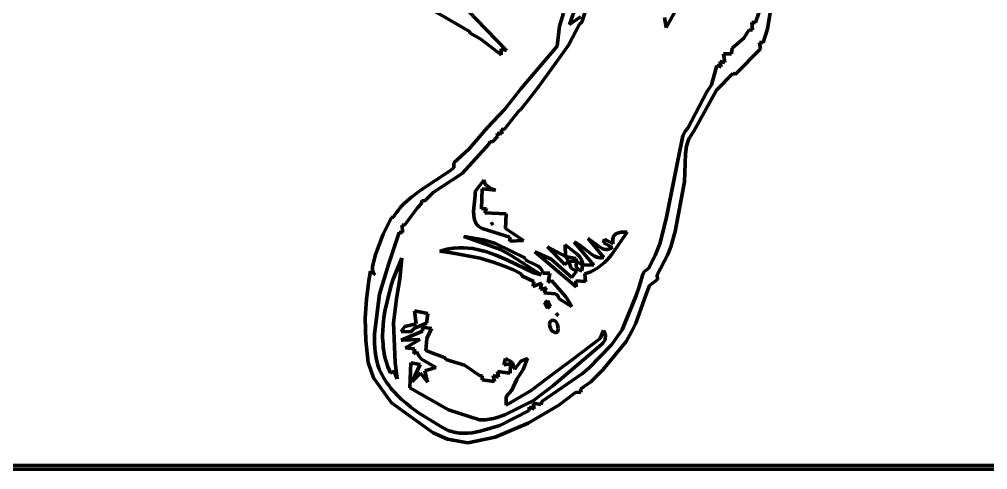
# Model space of a CAD drawing. Header units: millimetres. Extents: x 0 to 7.9, y 0 to 11.
# Drawn here: x 1.793 to 5.177, y 0 to 1.573 of the extents above; entities that cross this region are included whole.
import ezdxf

# ---------------------------------------------------------------- set-up
doc = ezdxf.new("R2010")
doc.units = ezdxf.units.MM
doc.layers.add('color#020202ff', color=7, linetype='CONTINUOUS', lineweight=100)
doc.layers.add('color#fefefeff', color=7, linetype='CONTINUOUS', lineweight=100)

msp = doc.modelspace()

# ---------------------------------------------------------------- linework, layer by layer
at = {"layer": 'color#020202ff'}
for p, q in [((4.254, 1.9), (4.0534, 1.5443)), ((3.3173, 1.6505), (3.3909, 1.5717)), ((3.3668, 1.5307), (3.2303, 1.6093)), ((3.6815, 1.5493), (3.695, 1.5943)), ((3.7321, 1.6019), (3.7162, 1.5548)), ((3.7753, 1.6139), (3.7593, 1.5635)), ((4.3657, 1.5613), (4.3781, 1.5955)), ((4.417, 1.5957), (4.4077, 1.5394)), ((3.3909, 1.5717), (3.4959, 1.464)), ((3.7162, 1.5548), (3.7545, 1.5819)), ((3.7593, 1.5635), (3.7507, 1.5558)), ((4.0534, 1.5443), (4.048, 1.5791)), ((4.3527, 1.5612), (4.3657, 1.5613)), ((4.355, 1.5357), (4.3527, 1.5612)), ((3.3686, 1.5244), (3.3668, 1.5307)), ((3.4064, 1.5038), (3.3686, 1.5244)), ((3.6731, 1.4792), (3.6815, 1.5493)), ((3.7507, 1.5558), (3.7128, 1.483)), ((4.3255, 1.5067), (4.3429, 1.5348)), ((4.3429, 1.5348), (4.355, 1.5357)), ((4.4077, 1.5394), (4.3932, 1.4919)), ((3.4773, 1.4486), (3.4064, 1.5038)), ((4.284, 1.4721), (4.3255, 1.5067)), ((4.3932, 1.4919), (4.3799, 1.4923)), ((4.3799, 1.4923), (4.3838, 1.4701)), ((3.4774, 1.4693), (3.4773, 1.4486)), ((3.4959, 1.464), (3.4774, 1.4693)), ((3.5459, 1.3299), (3.6731, 1.4792)), ((3.7128, 1.483), (3.6887, 1.45)), ((4.2827, 1.452), (4.284, 1.4721)), ((4.3838, 1.4701), (4.2961, 1.381)), ((3.6887, 1.45), (3.6078, 1.3371)), ((4.2457, 1.4074), (4.241, 1.4256)), ((4.241, 1.4256), (4.259, 1.4225)), ((4.259, 1.4225), (4.2541, 1.4527)), ((4.2541, 1.4527), (4.2827, 1.452)), ((4.2125, 1.3443), (4.2309, 1.4118)), ((4.2309, 1.4118), (4.2457, 1.4074)), ((4.2868, 1.3836), (4.2302, 1.3258)), ((4.2961, 1.381), (4.2868, 1.3836)), ((3.4898, 1.2596), (3.5459, 1.3299)), ((3.6078, 1.3371), (3.5715, 1.2901)), ((4.2302, 1.3258), (4.1504, 1.1827)), ((4.196, 1.3193), (4.2125, 1.3443)), ((3.5715, 1.2901), (3.5449, 1.2568)), ((4.1292, 1.1928), (4.196, 1.3193)), ((3.4286, 1.1937), (3.4898, 1.2596)), ((3.5395, 1.2546), (3.4886, 1.1889)), ((3.5449, 1.2568), (3.5395, 1.2546)), ((3.3651, 1.1202), (3.4286, 1.1937)), ((3.4886, 1.1889), (3.4781, 1.1883)), ((3.4781, 1.1883), (3.4797, 1.173)), ((4.1219, 1.1833), (4.1292, 1.1928)), ((3.4654, 1.1652), (3.4465, 1.1447)), ((3.4797, 1.173), (3.4634, 1.175)), ((3.4634, 1.175), (3.4654, 1.1652)), ((4.0957, 1.086), (4.1126, 1.1663)), ((4.1126, 1.1663), (4.1219, 1.1833)), ((4.1335, 1.1555), (4.1295, 1.1451)), ((4.1504, 1.1827), (4.1335, 1.1555)), ((3.3111, 1.0711), (3.3651, 1.1202)), ((3.4355, 1.1376), (3.341, 1.0339)), ((3.4378, 1.1457), (3.4355, 1.1376)), ((3.4465, 1.1447), (3.4378, 1.1457)), ((4.1251, 1.1295), (4.1212, 1.1028)), ((4.1295, 1.1451), (4.1251, 1.1295)), ((4.0536, 0.8764), (4.0957, 1.086)), ((4.1212, 1.1028), (4.1174, 1.005)), ((3.2966, 1.0429), (3.3115, 1.0544)), ((3.3115, 1.0544), (3.3111, 1.0711)), ((3.1939, 0.9745), (3.2966, 1.0429)), ((3.341, 1.0339), (3.2394, 0.9684)), ((3.3859, 0.9714), (3.4166, 1.0108)), ((3.4166, 1.0108), (3.4214, 0.9973)), ((3.4214, 0.9973), (3.4397, 0.9818)), ((3.4397, 0.9818), (3.4571, 0.976)), ((4.1167, 0.9996), (4.0857, 0.8322)), ((4.1174, 1.005), (4.1167, 0.9996)), ((3.1493, 0.9398), (3.1636, 0.952)), ((3.1636, 0.952), (3.1939, 0.9745)), ((3.2394, 0.9684), (3.2107, 0.9389)), ((3.3807, 0.9024), (3.3857, 0.9578)), ((3.3857, 0.9578), (3.3859, 0.9714)), ((3.4112, 0.981), (3.4088, 0.9112)), ((3.4571, 0.976), (3.4112, 0.981)), ((3.123, 0.9129), (3.1293, 0.92)), ((3.1293, 0.92), (3.1357, 0.9268)), ((3.1357, 0.9268), (3.1493, 0.9398)), ((3.1991, 0.9291), (3.1834, 0.913)), ((3.1996, 0.9396), (3.1991, 0.9291)), ((3.2107, 0.9389), (3.1996, 0.9396)), ((3.0649, 0.8224), (3.0943, 0.8805)), ((3.0943, 0.8805), (3.1008, 0.8817)), ((3.1008, 0.8817), (3.1059, 0.89)), ((3.1059, 0.89), (3.1113, 0.8979)), ((3.1113, 0.8979), (3.117, 0.9055)), ((3.117, 0.9055), (3.123, 0.9129)), ((3.1834, 0.913), (3.1406, 0.8551)), ((3.3811, 0.8876), (3.3807, 0.9024)), ((3.3825, 0.8782), (3.3811, 0.8876)), ((3.4088, 0.9112), (3.4254, 0.9118)), ((3.4254, 0.9118), (3.42, 0.8974)), ((3.42, 0.8974), (3.4943, 0.8938)), ((3.4943, 0.8938), (3.4918, 0.8426)), ((3.1406, 0.8551), (3.1312, 0.8535)), ((3.1312, 0.8535), (3.1326, 0.8286)), ((3.3837, 0.8737), (3.3825, 0.8782)), ((3.3851, 0.8694), (3.3837, 0.8737)), ((3.3868, 0.8653), (3.3851, 0.8694)), ((3.3889, 0.8613), (3.3868, 0.8653)), ((3.3914, 0.8575), (3.3889, 0.8613)), ((3.3943, 0.854), (3.3914, 0.8575)), ((3.3977, 0.8506), (3.3943, 0.854)), ((3.4015, 0.8476), (3.3977, 0.8506)), ((3.4057, 0.8448), (3.4015, 0.8476)), ((3.443, 0.8626), (3.4447, 0.8596)), ((3.4476, 0.8548), (3.443, 0.8626)), ((3.4447, 0.8596), (3.4476, 0.8548)), ((4.0312, 0.7892), (4.0536, 0.8764)), ((3.0379, 0.7519), (3.0649, 0.8224)), ((3.1203, 0.8279), (3.0849, 0.7205)), ((3.1326, 0.8286), (3.1203, 0.8279)), ((3.3471, 0.8148), (3.4151, 0.8025)), ((3.4751, 0.7687), (3.3471, 0.8148)), ((3.4105, 0.8423), (3.4057, 0.8448)), ((3.5076, 0.8114), (3.4105, 0.8423)), ((3.4918, 0.8426), (3.5552, 0.8008)), ((3.9175, 0.8289), (3.863, 0.7505)), ((3.8684, 0.8106), (3.8703, 0.8151)), ((3.8703, 0.8151), (3.8729, 0.8188)), ((3.8729, 0.8188), (3.8779, 0.8232)), ((3.8779, 0.8232), (3.8841, 0.8263)), ((3.8841, 0.8263), (3.8968, 0.829)), ((3.8968, 0.829), (3.9175, 0.8289)), ((4.0857, 0.8322), (4.0707, 0.7778)), ((3.4151, 0.8025), (3.4577, 0.7896)), ((3.4577, 0.7896), (3.5626, 0.7388)), ((3.5072, 0.798), (3.5076, 0.8114)), ((3.5552, 0.8008), (3.5072, 0.798)), ((3.7009, 0.7847), (3.743, 0.7522)), ((3.7017, 0.7442), (3.7009, 0.7847)), ((3.8011, 0.7146), (3.7328, 0.7941)), ((3.7328, 0.7941), (3.7403, 0.7909)), ((3.7403, 0.7909), (3.751, 0.7847)), ((3.751, 0.7847), (3.7935, 0.751)), ((3.8356, 0.741), (3.7809, 0.8075)), ((3.7809, 0.8075), (3.8193, 0.779)), ((3.8193, 0.779), (3.8305, 0.7726)), ((3.8349, 0.7924), (3.8384, 0.8051)), ((3.8657, 0.7756), (3.8349, 0.7924)), ((3.8384, 0.8051), (3.8684, 0.7885)), ((3.8671, 0.7992), (3.8674, 0.8053)), ((3.8673, 0.7959), (3.8671, 0.7992)), ((3.8677, 0.7923), (3.8673, 0.7959)), ((3.8674, 0.8053), (3.8684, 0.8106)), ((3.8684, 0.7885), (3.8677, 0.7923)), ((4.0156, 0.7477), (4.0312, 0.7892)), ((3.0274, 0.7094), (3.0379, 0.7519)), ((3.2629, 0.7633), (3.271, 0.7659)), ((3.3035, 0.7578), (3.2629, 0.7633)), ((3.271, 0.7659), (3.2792, 0.7681)), ((3.2792, 0.7681), (3.2874, 0.77)), ((3.2874, 0.77), (3.2957, 0.7716)), ((3.2957, 0.7716), (3.3121, 0.7738)), ((3.4041, 0.7381), (3.3035, 0.7578)), ((3.3121, 0.7738), (3.3287, 0.7749)), ((3.3287, 0.7749), (3.3452, 0.7749)), ((3.3452, 0.7749), (3.3617, 0.7738)), ((3.3617, 0.7738), (3.3782, 0.7718)), ((3.3782, 0.7718), (3.4027, 0.7671)), ((3.4027, 0.7671), (3.4269, 0.7606)), ((3.4269, 0.7606), (3.4585, 0.7495)), ((3.4585, 0.7495), (3.4967, 0.7327)), ((3.5118, 0.7482), (3.4751, 0.7687)), ((3.6174, 0.6803), (3.5118, 0.7482)), ((3.7392, 0.6386), (3.5942, 0.7605)), ((3.5942, 0.7605), (3.6514, 0.7349)), ((3.6387, 0.7783), (3.7017, 0.7442)), ((3.7002, 0.7163), (3.6387, 0.7783)), ((3.743, 0.7522), (3.7519, 0.7431)), ((3.7935, 0.751), (3.8038, 0.7451)), ((3.8038, 0.7451), (3.8111, 0.7423)), ((3.8305, 0.7726), (3.8364, 0.7705)), ((3.8364, 0.7705), (3.8425, 0.7694)), ((3.8425, 0.7694), (3.8456, 0.7692)), ((3.8456, 0.7692), (3.8488, 0.7694)), ((3.863, 0.7505), (3.8483, 0.7339)), ((3.8488, 0.7694), (3.852, 0.7699)), ((3.852, 0.7699), (3.8553, 0.7707)), ((3.8553, 0.7707), (3.8587, 0.772)), ((3.8587, 0.772), (3.8622, 0.7736)), ((3.8622, 0.7736), (3.8657, 0.7756)), ((3.9925, 0.702), (4.0156, 0.7477)), ((4.0581, 0.7486), (4.0227, 0.6804)), ((4.0707, 0.7778), (4.0581, 0.7486)), ((3.0849, 0.7205), (3.0523, 0.613)), ((3.0997, 0.6656), (3.1295, 0.7389)), ((3.1295, 0.7389), (3.1233, 0.6667)), ((3.4532, 0.724), (3.4041, 0.7381)), ((3.4916, 0.71), (3.4532, 0.724)), ((3.4967, 0.7327), (3.5907, 0.6868)), ((3.5626, 0.7388), (3.5609, 0.7332)), ((3.5609, 0.7332), (3.6065, 0.7111)), ((3.6065, 0.7111), (3.6145, 0.7039)), ((3.6514, 0.7349), (3.7241, 0.6716)), ((3.713, 0.7281), (3.7002, 0.7163)), ((3.7017, 0.7442), (3.713, 0.7281)), ((3.7384, 0.7374), (3.7017, 0.7442)), ((3.7216, 0.7032), (3.713, 0.7281)), ((3.713, 0.7281), (3.7406, 0.7273)), ((3.7406, 0.7273), (3.7384, 0.7374)), ((3.7406, 0.7273), (3.7394, 0.7098)), ((3.7618, 0.7158), (3.7406, 0.7273)), ((3.7519, 0.7431), (3.7571, 0.7352)), ((3.7571, 0.7352), (3.7596, 0.7293)), ((3.7595, 0.694), (3.7618, 0.7158)), ((3.7596, 0.7293), (3.7612, 0.7229)), ((3.7612, 0.7229), (3.7616, 0.7194)), ((3.7616, 0.7194), (3.7618, 0.7158)), ((3.7618, 0.7158), (3.8011, 0.7146)), ((3.8111, 0.7423), (3.8149, 0.7413)), ((3.8149, 0.7413), (3.8188, 0.7406)), ((3.827, 0.7141), (3.8154, 0.7054)), ((3.8188, 0.7406), (3.8228, 0.7401)), ((3.8228, 0.7401), (3.8269, 0.7401)), ((3.8269, 0.7401), (3.8312, 0.7404)), ((3.8379, 0.7237), (3.827, 0.7141)), ((3.8312, 0.7404), (3.8356, 0.741)), ((3.8483, 0.7339), (3.8379, 0.7237)), ((3.0143, 0.6601), (3.0204, 0.6927)), ((3.0204, 0.6927), (3.0362, 0.6812)), ((3.0277, 0.6971), (3.0274, 0.7094)), ((3.03, 0.6901), (3.0277, 0.6971)), ((3.0326, 0.6856), (3.03, 0.6901)), ((3.0362, 0.6812), (3.0326, 0.6856)), ((3.5197, 0.6977), (3.4916, 0.71)), ((3.5473, 0.6836), (3.5197, 0.6977)), ((3.5494, 0.6766), (3.5473, 0.6836)), ((3.5907, 0.6868), (3.6128, 0.681)), ((3.6128, 0.681), (3.6174, 0.6803)), ((3.6145, 0.7039), (3.619, 0.697)), ((3.619, 0.697), (3.6212, 0.6917)), ((3.6212, 0.6917), (3.6227, 0.6857)), ((3.6227, 0.6857), (3.6468, 0.6867)), ((3.6468, 0.6867), (3.6411, 0.654)), ((3.74, 0.693), (3.7216, 0.7032)), ((3.7241, 0.6716), (3.74, 0.693)), ((3.7394, 0.7098), (3.7463, 0.6986)), ((3.7463, 0.6986), (3.7595, 0.694)), ((3.7766, 0.6857), (3.7695, 0.6835)), ((3.7695, 0.6835), (3.7714, 0.657)), ((3.7835, 0.6883), (3.7766, 0.6857)), ((3.7903, 0.6911), (3.7835, 0.6883)), ((3.7968, 0.6943), (3.7903, 0.6911)), ((3.8032, 0.6977), (3.7968, 0.6943)), ((3.8094, 0.7015), (3.8032, 0.6977)), ((3.8154, 0.7054), (3.8094, 0.7015)), ((3.9596, 0.6384), (3.9723, 0.6829)), ((3.9723, 0.6829), (3.9781, 0.6932)), ((3.9781, 0.6932), (3.9829, 0.6952)), ((3.9829, 0.6952), (3.9925, 0.702)), ((4.0227, 0.6804), (4.0232, 0.6638)), ((3.0059, 0.5945), (3.0143, 0.6601)), ((3.0781, 0.5878), (3.093, 0.6438)), ((3.093, 0.6438), (3.0997, 0.6656)), ((3.1233, 0.6667), (3.1114, 0.597)), ((3.5917, 0.657), (3.5494, 0.6766)), ((3.5886, 0.6396), (3.5917, 0.657)), ((3.6179, 0.6517), (3.5886, 0.6396)), ((3.6151, 0.6297), (3.6179, 0.6517)), ((3.6411, 0.654), (3.6536, 0.6601)), ((3.6536, 0.6601), (3.7031, 0.6036)), ((3.7714, 0.657), (3.7376, 0.6593)), ((3.7376, 0.6593), (3.7392, 0.6386)), ((3.9952, 0.6434), (3.9843, 0.6124)), ((4.0232, 0.6638), (3.9952, 0.6434)), ((3.0523, 0.613), (3.0349, 0.4739)), ((3.6358, 0.6353), (3.6151, 0.6297)), ((3.6267, 0.6179), (3.6358, 0.6353)), ((3.6653, 0.6146), (3.6267, 0.6179)), ((3.672, 0.6103), (3.6653, 0.6146)), ((3.6759, 0.6055), (3.672, 0.6103)), ((3.9843, 0.6124), (3.9476, 0.5121)), ((3.9489, 0.6087), (3.9596, 0.6384)), ((3.0023, 0.5285), (3.0059, 0.5945)), ((3.071, 0.5534), (3.0781, 0.5878)), ((3.1114, 0.597), (3.1012, 0.5127)), ((3.6299, 0.5833), (3.6395, 0.5891)), ((3.6391, 0.5638), (3.6299, 0.5833)), ((3.6395, 0.5891), (3.6485, 0.5695)), ((3.678, 0.6013), (3.6759, 0.6055)), ((3.6795, 0.5964), (3.678, 0.6013)), ((3.7227, 0.5696), (3.6795, 0.5964)), ((3.7031, 0.6036), (3.7164, 0.5843)), ((3.7164, 0.5843), (3.7213, 0.5734)), ((3.8999, 0.4884), (3.9489, 0.6087)), ((3.0674, 0.5303), (3.071, 0.5534)), ((3.1741, 0.5544), (3.2207, 0.5457)), ((3.1796, 0.5096), (3.1741, 0.5544)), ((3.2207, 0.5457), (3.2163, 0.5112)), ((3.6485, 0.5695), (3.6391, 0.5638)), ((3.6692, 0.5451), (3.6758, 0.5384)), ((3.6731, 0.5412), (3.6692, 0.5451)), ((3.7213, 0.5734), (3.7227, 0.5696)), ((3.004, 0.4513), (3.0023, 0.5285)), ((3.0647, 0.5072), (3.0674, 0.5303)), ((3.1012, 0.5127), (3.1061, 0.3736)), ((3.1409, 0.4998), (3.1796, 0.5096)), ((3.2163, 0.5112), (3.1742, 0.4941)), ((3.6459, 0.5086), (3.6469, 0.5144)), ((3.6468, 0.5002), (3.6459, 0.5086)), ((3.6469, 0.5144), (3.6486, 0.5178)), ((3.6486, 0.5178), (3.6497, 0.5194)), ((3.6497, 0.5194), (3.6519, 0.5204)), ((3.6519, 0.5204), (3.654, 0.5211)), ((3.654, 0.5211), (3.658, 0.5216)), ((3.658, 0.5216), (3.6616, 0.5211)), ((3.6616, 0.5211), (3.665, 0.5196)), ((3.665, 0.5196), (3.6693, 0.5159)), ((3.6693, 0.5159), (3.6744, 0.5069)), ((3.6758, 0.5384), (3.6731, 0.5412)), ((3.9476, 0.5121), (3.9335, 0.484)), ((3.0349, 0.4739), (3.0347, 0.439)), ((3.0629, 0.4725), (3.0632, 0.484)), ((3.0632, 0.484), (3.0647, 0.5072)), ((3.1274, 0.4819), (3.1409, 0.4998)), ((3.1619, 0.4811), (3.1274, 0.4819)), ((3.128, 0.4526), (3.2026, 0.4838)), ((3.1742, 0.4941), (3.1619, 0.4811)), ((3.2024, 0.4972), (3.234, 0.4926)), ((3.2026, 0.4838), (3.2024, 0.4972)), ((3.234, 0.4926), (3.2169, 0.4579)), ((3.6522, 0.4885), (3.6468, 0.5002)), ((3.6578, 0.4825), (3.6522, 0.4885)), ((3.6628, 0.4797), (3.6578, 0.4825)), ((3.6664, 0.4789), (3.6628, 0.4797)), ((3.6702, 0.4791), (3.6664, 0.4789)), ((3.674, 0.4803), (3.6702, 0.4791)), ((3.6755, 0.4837), (3.674, 0.4803)), ((3.6744, 0.5069), (3.6769, 0.4917)), ((3.6769, 0.4917), (3.6755, 0.4837)), ((3.8226, 0.4582), (3.8346, 0.4857)), ((3.8346, 0.4857), (3.8418, 0.4696)), ((3.863, 0.4358), (3.8999, 0.4884)), ((3.9335, 0.484), (3.9141, 0.4472)), ((3.0117, 0.3744), (3.004, 0.4513)), ((3.0629, 0.4609), (3.0629, 0.4725)), ((3.0633, 0.4494), (3.0629, 0.4609)), ((3.0641, 0.438), (3.0633, 0.4494)), ((3.1316, 0.4527), (3.128, 0.4526)), ((3.193, 0.454), (3.1316, 0.4527)), ((3.1431, 0.425), (3.193, 0.454)), ((3.2169, 0.4579), (3.2143, 0.4164)), ((3.7266, 0.3852), (3.8226, 0.4582)), ((3.832, 0.4412), (3.8272, 0.4374)), ((3.8404, 0.4536), (3.832, 0.4412)), ((3.9141, 0.4472), (3.8328, 0.3482)), ((3.8418, 0.4696), (3.8404, 0.4536)), ((3.0347, 0.439), (3.0366, 0.413)), ((3.0366, 0.413), (3.0391, 0.3958)), ((3.0652, 0.4266), (3.0641, 0.438)), ((3.0667, 0.4152), (3.0652, 0.4266)), ((3.0687, 0.4039), (3.0667, 0.4152)), ((3.1745, 0.4224), (3.1431, 0.425)), ((3.1714, 0.4047), (3.1745, 0.4224)), ((3.1826, 0.411), (3.1714, 0.4047)), ((3.1837, 0.408), (3.1826, 0.411)), ((3.1892, 0.3969), (3.1837, 0.408)), ((3.2143, 0.4164), (3.2819, 0.3907)), ((3.8272, 0.4374), (3.658, 0.2926)), ((3.7832, 0.3542), (3.863, 0.4358)), ((3.0309, 0.3208), (3.0117, 0.3744)), ((3.0391, 0.3958), (3.0425, 0.3786)), ((3.0425, 0.3786), (3.0471, 0.3616)), ((3.071, 0.3927), (3.0687, 0.4039)), ((3.0739, 0.3815), (3.071, 0.3927)), ((3.0772, 0.3705), (3.0739, 0.3815)), ((3.1061, 0.3736), (3.1141, 0.3168)), ((3.1577, 0.2852), (3.1616, 0.3731)), ((3.1616, 0.3731), (3.1939, 0.3674)), ((3.1987, 0.3853), (3.1892, 0.3969)), ((3.2493, 0.357), (3.1987, 0.3853)), ((3.2819, 0.3907), (3.2838, 0.3845)), ((3.2838, 0.3845), (3.3495, 0.3647)), ((3.4865, 0.3655), (3.4928, 0.3887)), ((3.4928, 0.3887), (3.5159, 0.375)), ((3.5159, 0.375), (3.5254, 0.3511)), ((3.5254, 0.3511), (3.5456, 0.3788)), ((3.5456, 0.3788), (3.5686, 0.3881)), ((3.5686, 0.3881), (3.5537, 0.3493)), ((3.6405, 0.3202), (3.7266, 0.3852)), ((3.0471, 0.3616), (3.0512, 0.3512)), ((3.0512, 0.3512), (3.0558, 0.3411)), ((3.0558, 0.3411), (3.0607, 0.3313)), ((3.0809, 0.3595), (3.0772, 0.3705)), ((3.0852, 0.3486), (3.0809, 0.3595)), ((3.09, 0.3379), (3.0852, 0.3486)), ((3.1036, 0.3433), (3.09, 0.3379)), ((3.1141, 0.3168), (3.1036, 0.3433)), ((3.1939, 0.3674), (3.1665, 0.3075)), ((3.2108, 0.3453), (3.2493, 0.357)), ((3.2197, 0.3055), (3.2108, 0.3453)), ((3.3495, 0.3647), (3.4019, 0.3286)), ((3.4676, 0.3229), (3.4642, 0.3426)), ((3.4642, 0.3426), (3.5089, 0.3366)), ((3.51, 0.3694), (3.4865, 0.3655)), ((3.5089, 0.3366), (3.51, 0.3694)), ((3.5537, 0.3493), (3.5314, 0.3165)), ((3.7613, 0.3358), (3.7832, 0.3542)), ((3.8328, 0.3482), (3.7906, 0.3062)), ((3.094, 0.2332), (3.0309, 0.3208)), ((3.0607, 0.3313), (3.0661, 0.3217)), ((3.0661, 0.3217), (3.0717, 0.3124)), ((3.0717, 0.3124), (3.0778, 0.3034)), ((3.1665, 0.3075), (3.1956, 0.3369)), ((3.1956, 0.3369), (3.2197, 0.3055)), ((3.4019, 0.3286), (3.4104, 0.3274)), ((3.4104, 0.3274), (3.4107, 0.314)), ((3.4107, 0.314), (3.4537, 0.3082)), ((3.4537, 0.3082), (3.4486, 0.3287)), ((3.4486, 0.3287), (3.4676, 0.3229)), ((3.5314, 0.3165), (3.5146, 0.2778)), ((3.5817, 0.2769), (3.6405, 0.3202)), ((3.6191, 0.2383), (3.7613, 0.3358)), ((3.7906, 0.3062), (3.7556, 0.2827)), ((3.0778, 0.3034), (3.0841, 0.2946)), ((3.0841, 0.2946), (3.0908, 0.2861)), ((3.0908, 0.2861), (3.0977, 0.2778)), ((3.0977, 0.2778), (3.1049, 0.2696)), ((3.2926, 0.2083), (3.1577, 0.2852)), ((3.5146, 0.2778), (3.494, 0.2558)), ((3.4945, 0.2257), (3.5817, 0.2769)), ((3.658, 0.2926), (3.5905, 0.2412)), ((3.7558, 0.2707), (3.7364, 0.2688)), ((3.7556, 0.2827), (3.7558, 0.2707)), ((3.1049, 0.2696), (3.1124, 0.2618)), ((3.1124, 0.2618), (3.128, 0.2466)), ((3.128, 0.2466), (3.1445, 0.2322)), ((3.5905, 0.2412), (3.4897, 0.1909)), ((3.494, 0.2558), (3.4945, 0.2257)), ((3.6165, 0.2271), (3.6191, 0.2383)), ((3.7364, 0.2688), (3.6786, 0.2248)), ((3.2396, 0.1288), (3.094, 0.2332)), ((3.1445, 0.2322), (3.1617, 0.2184)), ((3.1617, 0.2184), (3.1885, 0.1989)), ((3.4009, 0.1743), (3.2926, 0.2083)), ((3.4719, 0.1545), (3.5746, 0.2069)), ((3.6786, 0.2248), (3.572, 0.1628)), ((3.5746, 0.2069), (3.5744, 0.2178)), ((3.5744, 0.2178), (3.5927, 0.2121)), ((3.5927, 0.2121), (3.5891, 0.232)), ((3.5891, 0.232), (3.6165, 0.2271)), ((3.1885, 0.1989), (3.2719, 0.1466)), ((3.408, 0.1741), (3.4009, 0.1743)), ((3.4222, 0.1744), (3.408, 0.1741)), ((3.4361, 0.1759), (3.4222, 0.1744)), ((3.4498, 0.1784), (3.4361, 0.1759)), ((3.4633, 0.1818), (3.4498, 0.1784)), ((3.4897, 0.1909), (3.4633, 0.1818)), ((3.2719, 0.1466), (3.2785, 0.1431)), ((3.2785, 0.1431), (3.2851, 0.1399)), ((3.2851, 0.1399), (3.2918, 0.1372)), ((3.2918, 0.1372), (3.2985, 0.1348)), ((3.4035, 0.1338), (3.4719, 0.1545)), ((3.572, 0.1628), (3.4566, 0.1131)), ((3.289, 0.1064), (3.2396, 0.1288)), ((3.3609, 0.094), (3.289, 0.1064)), ((3.2985, 0.1348), (3.3053, 0.1328)), ((3.3053, 0.1328), (3.3121, 0.1311)), ((3.3121, 0.1311), (3.319, 0.1297)), ((3.319, 0.1297), (3.333, 0.1279)), ((3.333, 0.1279), (3.347, 0.1272)), ((3.347, 0.1272), (3.3611, 0.1276)), ((3.4566, 0.1131), (3.3609, 0.094)), ((3.3611, 0.1276), (3.3752, 0.1289)), ((3.3752, 0.1289), (3.4035, 0.1338)), ((7.875, 0), (0, 0)), ((0.0149, 0.0151), (4.6105, 0.0139)), ((4.6105, 0.0139), (7.8551, 0.0153))]:
    msp.add_line(p, q, dxfattribs=at)
at = {"layer": 'color#fefefeff'}
for p, q in [((4.0534, 1.5443), (4.254, 1.9)), ((3.3909, 1.5717), (3.3173, 1.6505)), ((3.2303, 1.6093), (3.3668, 1.5307)), ((3.695, 1.5943), (3.6815, 1.5493)), ((3.7162, 1.5548), (3.7321, 1.6019)), ((3.7593, 1.5635), (3.7753, 1.6139)), ((4.3781, 1.5955), (4.3657, 1.5613)), ((4.4077, 1.5394), (4.417, 1.5957)), ((3.4959, 1.464), (3.3909, 1.5717)), ((3.7545, 1.5819), (3.7162, 1.5548)), ((3.7507, 1.5558), (3.7593, 1.5635)), ((4.048, 1.5791), (4.0534, 1.5443)), ((4.3657, 1.5613), (4.3527, 1.5612)), ((4.3527, 1.5612), (4.355, 1.5357)), ((3.3668, 1.5307), (3.3686, 1.5244)), ((3.3686, 1.5244), (3.4064, 1.5038)), ((3.6815, 1.5493), (3.6731, 1.4792)), ((3.7128, 1.483), (3.7507, 1.5558)), ((4.3429, 1.5348), (4.3255, 1.5067)), ((4.355, 1.5357), (4.3429, 1.5348)), ((4.3932, 1.4919), (4.4077, 1.5394)), ((3.4064, 1.5038), (3.4773, 1.4486)), ((4.3255, 1.5067), (4.284, 1.4721)), ((4.3838, 1.4701), (4.3799, 1.4923)), ((4.3799, 1.4923), (4.3932, 1.4919)), ((3.4773, 1.4486), (3.4774, 1.4693)), ((3.4774, 1.4693), (3.4959, 1.464)), ((3.6731, 1.4792), (3.5459, 1.3299)), ((3.6887, 1.45), (3.7128, 1.483)), ((4.284, 1.4721), (4.2827, 1.452)), ((4.2961, 1.381), (4.3838, 1.4701)), ((3.6078, 1.3371), (3.6887, 1.45)), ((4.259, 1.4225), (4.241, 1.4256)), ((4.241, 1.4256), (4.2457, 1.4074)), ((4.2827, 1.452), (4.2541, 1.4527)), ((4.2541, 1.4527), (4.259, 1.4225)), ((4.2309, 1.4118), (4.2125, 1.3443)), ((4.2457, 1.4074), (4.2309, 1.4118)), ((4.2302, 1.3258), (4.2868, 1.3836)), ((4.2868, 1.3836), (4.2961, 1.381)), ((3.5459, 1.3299), (3.4898, 1.2596)), ((3.5715, 1.2901), (3.6078, 1.3371)), ((4.1504, 1.1827), (4.2302, 1.3258)), ((4.2125, 1.3443), (4.196, 1.3193)), ((3.5449, 1.2568), (3.5715, 1.2901)), ((4.196, 1.3193), (4.1292, 1.1928)), ((3.4898, 1.2596), (3.4286, 1.1937)), ((3.4886, 1.1889), (3.5395, 1.2546)), ((3.5395, 1.2546), (3.5449, 1.2568)), ((3.4286, 1.1937), (3.3651, 1.1202)), ((3.4781, 1.1883), (3.4886, 1.1889)), ((3.4797, 1.173), (3.4781, 1.1883)), ((4.1292, 1.1928), (4.1219, 1.1833)), ((3.4465, 1.1447), (3.4654, 1.1652)), ((3.4654, 1.1652), (3.4634, 1.175)), ((3.4634, 1.175), (3.4797, 1.173)), ((4.1126, 1.1663), (4.0957, 1.086)), ((4.1219, 1.1833), (4.1126, 1.1663)), ((4.1295, 1.1451), (4.1335, 1.1555)), ((4.1335, 1.1555), (4.1504, 1.1827)), ((3.3651, 1.1202), (3.3111, 1.0711)), ((3.341, 1.0339), (3.4355, 1.1376)), ((3.4355, 1.1376), (3.4378, 1.1457)), ((3.4378, 1.1457), (3.4465, 1.1447)), ((4.1212, 1.1028), (4.1251, 1.1295)), ((4.1251, 1.1295), (4.1295, 1.1451)), ((4.0957, 1.086), (4.0536, 0.8764)), ((4.1174, 1.005), (4.1212, 1.1028)), ((3.3115, 1.0544), (3.2966, 1.0429)), ((3.3111, 1.0711), (3.3115, 1.0544)), ((3.2966, 1.0429), (3.1939, 0.9745)), ((3.2394, 0.9684), (3.341, 1.0339)), ((3.4166, 1.0108), (3.3859, 0.9714)), ((3.4214, 0.9973), (3.4166, 1.0108)), ((3.4397, 0.9818), (3.4214, 0.9973)), ((3.4571, 0.976), (3.4397, 0.9818)), ((4.0857, 0.8322), (4.1167, 0.9996)), ((4.1167, 0.9996), (4.1174, 1.005)), ((3.1636, 0.952), (3.1493, 0.9398)), ((3.1939, 0.9745), (3.1636, 0.952)), ((3.2107, 0.9389), (3.2394, 0.9684)), ((3.3857, 0.9578), (3.3807, 0.9024)), ((3.3859, 0.9714), (3.3857, 0.9578)), ((3.4088, 0.9112), (3.4112, 0.981)), ((3.4112, 0.981), (3.4571, 0.976)), ((3.1293, 0.92), (3.123, 0.9129)), ((3.1357, 0.9268), (3.1293, 0.92)), ((3.1493, 0.9398), (3.1357, 0.9268)), ((3.1834, 0.913), (3.1991, 0.9291)), ((3.1991, 0.9291), (3.1996, 0.9396)), ((3.1996, 0.9396), (3.2107, 0.9389)), ((3.0943, 0.8805), (3.0649, 0.8224)), ((3.1008, 0.8817), (3.0943, 0.8805)), ((3.1059, 0.89), (3.1008, 0.8817)), ((3.1113, 0.8979), (3.1059, 0.89)), ((3.117, 0.9055), (3.1113, 0.8979)), ((3.123, 0.9129), (3.117, 0.9055)), ((3.1406, 0.8551), (3.1834, 0.913)), ((3.3807, 0.9024), (3.3811, 0.8876)), ((3.3811, 0.8876), (3.3825, 0.8782)), ((3.4254, 0.9118), (3.4088, 0.9112)), ((3.42, 0.8974), (3.4254, 0.9118)), ((3.4943, 0.8938), (3.42, 0.8974)), ((3.4918, 0.8426), (3.4943, 0.8938)), ((3.1312, 0.8535), (3.1406, 0.8551)), ((3.1326, 0.8286), (3.1312, 0.8535)), ((3.3825, 0.8782), (3.3837, 0.8737)), ((3.3837, 0.8737), (3.3851, 0.8694)), ((3.3851, 0.8694), (3.3868, 0.8653)), ((3.3868, 0.8653), (3.3889, 0.8613)), ((3.3889, 0.8613), (3.3914, 0.8575)), ((3.3914, 0.8575), (3.3943, 0.854)), ((3.3943, 0.854), (3.3977, 0.8506)), ((3.3977, 0.8506), (3.4015, 0.8476)), ((3.4015, 0.8476), (3.4057, 0.8448)), ((3.443, 0.8626), (3.4476, 0.8548)), ((3.4447, 0.8596), (3.443, 0.8626)), ((3.4476, 0.8548), (3.4447, 0.8596)), ((4.0536, 0.8764), (4.0312, 0.7892)), ((3.0649, 0.8224), (3.0379, 0.7519)), ((3.0849, 0.7205), (3.1203, 0.8279)), ((3.1203, 0.8279), (3.1326, 0.8286)), ((3.3471, 0.8148), (3.4751, 0.7687)), ((3.4151, 0.8025), (3.3471, 0.8148)), ((3.4057, 0.8448), (3.4105, 0.8423)), ((3.4105, 0.8423), (3.5076, 0.8114)), ((3.5552, 0.8008), (3.4918, 0.8426)), ((3.863, 0.7505), (3.9175, 0.8289)), ((3.8703, 0.8151), (3.8684, 0.8106)), ((3.8729, 0.8188), (3.8703, 0.8151)), ((3.8779, 0.8232), (3.8729, 0.8188)), ((3.8841, 0.8263), (3.8779, 0.8232)), ((3.8968, 0.829), (3.8841, 0.8263)), ((3.9175, 0.8289), (3.8968, 0.829)), ((4.0707, 0.7778), (4.0857, 0.8322)), ((3.4577, 0.7896), (3.4151, 0.8025)), ((3.5626, 0.7388), (3.4577, 0.7896)), ((3.5076, 0.8114), (3.5072, 0.798)), ((3.5072, 0.798), (3.5552, 0.8008)), ((3.743, 0.7522), (3.7009, 0.7847)), ((3.7009, 0.7847), (3.7017, 0.7442)), ((3.7403, 0.7909), (3.7328, 0.7941)), ((3.7328, 0.7941), (3.8011, 0.7146)), ((3.751, 0.7847), (3.7403, 0.7909)), ((3.7935, 0.751), (3.751, 0.7847)), ((3.8193, 0.779), (3.7809, 0.8075)), ((3.7809, 0.8075), (3.8356, 0.741)), ((3.8305, 0.7726), (3.8193, 0.779)), ((3.8384, 0.8051), (3.8349, 0.7924)), ((3.8349, 0.7924), (3.8657, 0.7756)), ((3.8684, 0.7885), (3.8384, 0.8051)), ((3.8674, 0.8053), (3.8671, 0.7992)), ((3.8671, 0.7992), (3.8673, 0.7959)), ((3.8673, 0.7959), (3.8677, 0.7923)), ((3.8684, 0.8106), (3.8674, 0.8053)), ((3.8677, 0.7923), (3.8684, 0.7885)), ((4.0312, 0.7892), (4.0156, 0.7477)), ((3.0379, 0.7519), (3.0274, 0.7094)), ((3.271, 0.7659), (3.2629, 0.7633)), ((3.2629, 0.7633), (3.3035, 0.7578)), ((3.2792, 0.7681), (3.271, 0.7659)), ((3.2874, 0.77), (3.2792, 0.7681)), ((3.2957, 0.7716), (3.2874, 0.77)), ((3.3121, 0.7738), (3.2957, 0.7716)), ((3.3035, 0.7578), (3.4041, 0.7381)), ((3.3287, 0.7749), (3.3121, 0.7738)), ((3.3452, 0.7749), (3.3287, 0.7749)), ((3.3617, 0.7738), (3.3452, 0.7749)), ((3.3782, 0.7718), (3.3617, 0.7738)), ((3.4027, 0.7671), (3.3782, 0.7718)), ((3.4269, 0.7606), (3.4027, 0.7671)), ((3.4585, 0.7495), (3.4269, 0.7606)), ((3.4967, 0.7327), (3.4585, 0.7495)), ((3.4751, 0.7687), (3.5118, 0.7482)), ((3.5118, 0.7482), (3.6174, 0.6803)), ((3.6514, 0.7349), (3.5942, 0.7605)), ((3.5942, 0.7605), (3.7392, 0.6386)), ((3.7017, 0.7442), (3.6387, 0.7783)), ((3.6387, 0.7783), (3.7002, 0.7163)), ((3.7519, 0.7431), (3.743, 0.7522)), ((3.8038, 0.7451), (3.7935, 0.751)), ((3.8111, 0.7423), (3.8038, 0.7451)), ((3.8364, 0.7705), (3.8305, 0.7726)), ((3.8425, 0.7694), (3.8364, 0.7705)), ((3.8456, 0.7692), (3.8425, 0.7694)), ((3.8488, 0.7694), (3.8456, 0.7692)), ((3.8483, 0.7339), (3.863, 0.7505)), ((3.852, 0.7699), (3.8488, 0.7694)), ((3.8553, 0.7707), (3.852, 0.7699)), ((3.8587, 0.772), (3.8553, 0.7707)), ((3.8622, 0.7736), (3.8587, 0.772)), ((3.8657, 0.7756), (3.8622, 0.7736)), ((4.0156, 0.7477), (3.9925, 0.702)), ((4.0227, 0.6804), (4.0581, 0.7486)), ((4.0581, 0.7486), (4.0707, 0.7778)), ((3.0523, 0.613), (3.0849, 0.7205)), ((3.1295, 0.7389), (3.0997, 0.6656)), ((3.1233, 0.6667), (3.1295, 0.7389)), ((3.4041, 0.7381), (3.4532, 0.724)), ((3.4532, 0.724), (3.4916, 0.71)), ((3.5907, 0.6868), (3.4967, 0.7327)), ((3.5609, 0.7332), (3.5626, 0.7388)), ((3.6065, 0.7111), (3.5609, 0.7332)), ((3.6145, 0.7039), (3.6065, 0.7111)), ((3.7241, 0.6716), (3.6514, 0.7349)), ((3.7002, 0.7163), (3.713, 0.7281)), ((3.7017, 0.7442), (3.7384, 0.7374)), ((3.713, 0.7281), (3.7017, 0.7442)), ((3.713, 0.7281), (3.7216, 0.7032)), ((3.7406, 0.7273), (3.713, 0.7281)), ((3.7384, 0.7374), (3.7406, 0.7273)), ((3.7394, 0.7098), (3.7406, 0.7273)), ((3.7406, 0.7273), (3.7618, 0.7158)), ((3.7571, 0.7352), (3.7519, 0.7431)), ((3.7596, 0.7293), (3.7571, 0.7352)), ((3.7618, 0.7158), (3.7595, 0.694)), ((3.7612, 0.7229), (3.7596, 0.7293)), ((3.7616, 0.7194), (3.7612, 0.7229)), ((3.7618, 0.7158), (3.7616, 0.7194)), ((3.8011, 0.7146), (3.7618, 0.7158)), ((3.8149, 0.7413), (3.8111, 0.7423)), ((3.8188, 0.7406), (3.8149, 0.7413)), ((3.8154, 0.7054), (3.827, 0.7141)), ((3.8228, 0.7401), (3.8188, 0.7406)), ((3.8269, 0.7401), (3.8228, 0.7401)), ((3.8312, 0.7404), (3.8269, 0.7401)), ((3.827, 0.7141), (3.8379, 0.7237)), ((3.8356, 0.741), (3.8312, 0.7404)), ((3.8379, 0.7237), (3.8483, 0.7339)), ((3.0204, 0.6927), (3.0143, 0.6601)), ((3.0362, 0.6812), (3.0204, 0.6927)), ((3.0274, 0.7094), (3.0277, 0.6971)), ((3.0277, 0.6971), (3.03, 0.6901)), ((3.03, 0.6901), (3.0326, 0.6856)), ((3.0326, 0.6856), (3.0362, 0.6812)), ((3.4916, 0.71), (3.5197, 0.6977)), ((3.5197, 0.6977), (3.5473, 0.6836)), ((3.5473, 0.6836), (3.5494, 0.6766)), ((3.6128, 0.681), (3.5907, 0.6868)), ((3.6174, 0.6803), (3.6128, 0.681)), ((3.619, 0.697), (3.6145, 0.7039)), ((3.6212, 0.6917), (3.619, 0.697)), ((3.6227, 0.6857), (3.6212, 0.6917)), ((3.6468, 0.6867), (3.6227, 0.6857)), ((3.6411, 0.654), (3.6468, 0.6867)), ((3.7216, 0.7032), (3.74, 0.693)), ((3.74, 0.693), (3.7241, 0.6716)), ((3.7463, 0.6986), (3.7394, 0.7098)), ((3.7595, 0.694), (3.7463, 0.6986)), ((3.7695, 0.6835), (3.7766, 0.6857)), ((3.7714, 0.657), (3.7695, 0.6835)), ((3.7766, 0.6857), (3.7835, 0.6883)), ((3.7835, 0.6883), (3.7903, 0.6911)), ((3.7903, 0.6911), (3.7968, 0.6943)), ((3.7968, 0.6943), (3.8032, 0.6977)), ((3.8032, 0.6977), (3.8094, 0.7015)), ((3.8094, 0.7015), (3.8154, 0.7054)), ((3.9723, 0.6829), (3.9596, 0.6384)), ((3.9781, 0.6932), (3.9723, 0.6829)), ((3.9829, 0.6952), (3.9781, 0.6932)), ((3.9925, 0.702), (3.9829, 0.6952)), ((4.0232, 0.6638), (4.0227, 0.6804)), ((3.0143, 0.6601), (3.0059, 0.5945)), ((3.093, 0.6438), (3.0781, 0.5878)), ((3.0997, 0.6656), (3.093, 0.6438)), ((3.1114, 0.597), (3.1233, 0.6667)), ((3.5494, 0.6766), (3.5917, 0.657)), ((3.5917, 0.657), (3.5886, 0.6396)), ((3.5886, 0.6396), (3.6179, 0.6517)), ((3.6179, 0.6517), (3.6151, 0.6297)), ((3.6536, 0.6601), (3.6411, 0.654)), ((3.7031, 0.6036), (3.6536, 0.6601)), ((3.7392, 0.6386), (3.7376, 0.6593)), ((3.7376, 0.6593), (3.7714, 0.657)), ((3.9843, 0.6124), (3.9952, 0.6434)), ((3.9952, 0.6434), (4.0232, 0.6638)), ((3.0349, 0.4739), (3.0523, 0.613)), ((3.6151, 0.6297), (3.6358, 0.6353)), ((3.6358, 0.6353), (3.6267, 0.6179)), ((3.6267, 0.6179), (3.6653, 0.6146)), ((3.6653, 0.6146), (3.672, 0.6103)), ((3.672, 0.6103), (3.6759, 0.6055)), ((3.9476, 0.5121), (3.9843, 0.6124)), ((3.9596, 0.6384), (3.9489, 0.6087)), ((3.0059, 0.5945), (3.0023, 0.5285)), ((3.0781, 0.5878), (3.071, 0.5534)), ((3.1012, 0.5127), (3.1114, 0.597)), ((3.6395, 0.5891), (3.6299, 0.5833)), ((3.6299, 0.5833), (3.6391, 0.5638)), ((3.6485, 0.5695), (3.6395, 0.5891)), ((3.6759, 0.6055), (3.678, 0.6013)), ((3.678, 0.6013), (3.6795, 0.5964)), ((3.6795, 0.5964), (3.7227, 0.5696)), ((3.7164, 0.5843), (3.7031, 0.6036)), ((3.7213, 0.5734), (3.7164, 0.5843)), ((3.9489, 0.6087), (3.8999, 0.4884)), ((3.071, 0.5534), (3.0674, 0.5303)), ((3.1741, 0.5544), (3.1796, 0.5096)), ((3.2207, 0.5457), (3.1741, 0.5544)), ((3.2163, 0.5112), (3.2207, 0.5457)), ((3.6391, 0.5638), (3.6485, 0.5695)), ((3.6692, 0.5451), (3.6731, 0.5412)), ((3.6758, 0.5384), (3.6692, 0.5451)), ((3.7227, 0.5696), (3.7213, 0.5734)), ((3.0023, 0.5285), (3.004, 0.4513)), ((3.0674, 0.5303), (3.0647, 0.5072)), ((3.1061, 0.3736), (3.1012, 0.5127)), ((3.1796, 0.5096), (3.1409, 0.4998)), ((3.1742, 0.4941), (3.2163, 0.5112)), ((3.6469, 0.5144), (3.6459, 0.5086)), ((3.6459, 0.5086), (3.6468, 0.5002)), ((3.6486, 0.5178), (3.6469, 0.5144)), ((3.6497, 0.5194), (3.6486, 0.5178)), ((3.6519, 0.5204), (3.6497, 0.5194)), ((3.654, 0.5211), (3.6519, 0.5204)), ((3.658, 0.5216), (3.654, 0.5211)), ((3.6616, 0.5211), (3.658, 0.5216)), ((3.665, 0.5196), (3.6616, 0.5211)), ((3.6693, 0.5159), (3.665, 0.5196)), ((3.6744, 0.5069), (3.6693, 0.5159)), ((3.6731, 0.5412), (3.6758, 0.5384)), ((3.9335, 0.484), (3.9476, 0.5121)), ((3.0347, 0.439), (3.0349, 0.4739)), ((3.0632, 0.484), (3.0629, 0.4725)), ((3.0647, 0.5072), (3.0632, 0.484)), ((3.1409, 0.4998), (3.1274, 0.4819)), ((3.1274, 0.4819), (3.1619, 0.4811)), ((3.2026, 0.4838), (3.128, 0.4526)), ((3.1619, 0.4811), (3.1742, 0.4941)), ((3.2024, 0.4972), (3.2026, 0.4838)), ((3.234, 0.4926), (3.2024, 0.4972)), ((3.2169, 0.4579), (3.234, 0.4926)), ((3.6468, 0.5002), (3.6522, 0.4885)), ((3.6522, 0.4885), (3.6578, 0.4825)), ((3.6578, 0.4825), (3.6628, 0.4797)), ((3.6628, 0.4797), (3.6664, 0.4789)), ((3.6664, 0.4789), (3.6702, 0.4791)), ((3.6702, 0.4791), (3.674, 0.4803)), ((3.674, 0.4803), (3.6755, 0.4837)), ((3.6769, 0.4917), (3.6744, 0.5069)), ((3.6755, 0.4837), (3.6769, 0.4917)), ((3.8346, 0.4857), (3.8226, 0.4582)), ((3.8418, 0.4696), (3.8346, 0.4857)), ((3.8999, 0.4884), (3.863, 0.4358)), ((3.9141, 0.4472), (3.9335, 0.484)), ((3.004, 0.4513), (3.0117, 0.3744)), ((3.0629, 0.4725), (3.0629, 0.4609)), ((3.0629, 0.4609), (3.0633, 0.4494)), ((3.0633, 0.4494), (3.0641, 0.438)), ((3.128, 0.4526), (3.1316, 0.4527)), ((3.1316, 0.4527), (3.193, 0.454)), ((3.193, 0.454), (3.1431, 0.425)), ((3.2143, 0.4164), (3.2169, 0.4579)), ((3.8226, 0.4582), (3.7266, 0.3852)), ((3.8272, 0.4374), (3.832, 0.4412)), ((3.832, 0.4412), (3.8404, 0.4536)), ((3.8328, 0.3482), (3.9141, 0.4472)), ((3.8404, 0.4536), (3.8418, 0.4696)), ((3.0366, 0.413), (3.0347, 0.439)), ((3.0391, 0.3958), (3.0366, 0.413)), ((3.0641, 0.438), (3.0652, 0.4266)), ((3.0652, 0.4266), (3.0667, 0.4152)), ((3.0667, 0.4152), (3.0687, 0.4039)), ((3.1431, 0.425), (3.1745, 0.4224)), ((3.1745, 0.4224), (3.1714, 0.4047)), ((3.1714, 0.4047), (3.1826, 0.411)), ((3.1826, 0.411), (3.1837, 0.408)), ((3.1837, 0.408), (3.1892, 0.3969)), ((3.2819, 0.3907), (3.2143, 0.4164)), ((3.658, 0.2926), (3.8272, 0.4374)), ((3.863, 0.4358), (3.7832, 0.3542)), ((3.0117, 0.3744), (3.0309, 0.3208)), ((3.0425, 0.3786), (3.0391, 0.3958)), ((3.0471, 0.3616), (3.0425, 0.3786)), ((3.0687, 0.4039), (3.071, 0.3927)), ((3.071, 0.3927), (3.0739, 0.3815)), ((3.0739, 0.3815), (3.0772, 0.3705)), ((3.1141, 0.3168), (3.1061, 0.3736)), ((3.1616, 0.3731), (3.1577, 0.2852)), ((3.1939, 0.3674), (3.1616, 0.3731)), ((3.1892, 0.3969), (3.1987, 0.3853)), ((3.1987, 0.3853), (3.2493, 0.357)), ((3.2838, 0.3845), (3.2819, 0.3907)), ((3.3495, 0.3647), (3.2838, 0.3845)), ((3.4928, 0.3887), (3.4865, 0.3655)), ((3.5159, 0.375), (3.4928, 0.3887)), ((3.5254, 0.3511), (3.5159, 0.375)), ((3.5456, 0.3788), (3.5254, 0.3511)), ((3.5686, 0.3881), (3.5456, 0.3788)), ((3.5537, 0.3493), (3.5686, 0.3881)), ((3.7266, 0.3852), (3.6405, 0.3202)), ((3.0512, 0.3512), (3.0471, 0.3616)), ((3.0558, 0.3411), (3.0512, 0.3512)), ((3.0607, 0.3313), (3.0558, 0.3411)), ((3.0772, 0.3705), (3.0809, 0.3595)), ((3.0809, 0.3595), (3.0852, 0.3486)), ((3.0852, 0.3486), (3.09, 0.3379)), ((3.09, 0.3379), (3.1036, 0.3433)), ((3.1036, 0.3433), (3.1141, 0.3168)), ((3.1665, 0.3075), (3.1939, 0.3674)), ((3.2493, 0.357), (3.2108, 0.3453)), ((3.2108, 0.3453), (3.2197, 0.3055)), ((3.4019, 0.3286), (3.3495, 0.3647)), ((3.5089, 0.3366), (3.4642, 0.3426)), ((3.4642, 0.3426), (3.4676, 0.3229)), ((3.4865, 0.3655), (3.51, 0.3694)), ((3.51, 0.3694), (3.5089, 0.3366)), ((3.5314, 0.3165), (3.5537, 0.3493)), ((3.7832, 0.3542), (3.7613, 0.3358)), ((3.7906, 0.3062), (3.8328, 0.3482)), ((3.0309, 0.3208), (3.094, 0.2332)), ((3.0661, 0.3217), (3.0607, 0.3313)), ((3.0717, 0.3124), (3.0661, 0.3217)), ((3.0778, 0.3034), (3.0717, 0.3124)), ((3.1956, 0.3369), (3.1665, 0.3075)), ((3.2197, 0.3055), (3.1956, 0.3369)), ((3.4104, 0.3274), (3.4019, 0.3286)), ((3.4107, 0.314), (3.4104, 0.3274)), ((3.4537, 0.3082), (3.4107, 0.314)), ((3.4676, 0.3229), (3.4486, 0.3287)), ((3.4486, 0.3287), (3.4537, 0.3082)), ((3.5146, 0.2778), (3.5314, 0.3165)), ((3.6405, 0.3202), (3.5817, 0.2769)), ((3.7613, 0.3358), (3.6191, 0.2383)), ((3.7556, 0.2827), (3.7906, 0.3062)), ((3.0841, 0.2946), (3.0778, 0.3034)), ((3.0908, 0.2861), (3.0841, 0.2946)), ((3.0977, 0.2778), (3.0908, 0.2861)), ((3.1049, 0.2696), (3.0977, 0.2778)), ((3.1577, 0.2852), (3.2926, 0.2083)), ((3.494, 0.2558), (3.5146, 0.2778)), ((3.5817, 0.2769), (3.4945, 0.2257)), ((3.5905, 0.2412), (3.658, 0.2926)), ((3.7364, 0.2688), (3.7558, 0.2707)), ((3.7558, 0.2707), (3.7556, 0.2827)), ((3.1124, 0.2618), (3.1049, 0.2696)), ((3.128, 0.2466), (3.1124, 0.2618)), ((3.1445, 0.2322), (3.128, 0.2466)), ((3.4897, 0.1909), (3.5905, 0.2412)), ((3.4945, 0.2257), (3.494, 0.2558)), ((3.6191, 0.2383), (3.6165, 0.2271)), ((3.6786, 0.2248), (3.7364, 0.2688)), ((3.094, 0.2332), (3.2396, 0.1288)), ((3.1617, 0.2184), (3.1445, 0.2322)), ((3.1885, 0.1989), (3.1617, 0.2184)), ((3.2926, 0.2083), (3.4009, 0.1743)), ((3.5746, 0.2069), (3.4719, 0.1545)), ((3.572, 0.1628), (3.6786, 0.2248)), ((3.5927, 0.2121), (3.5744, 0.2178)), ((3.5744, 0.2178), (3.5746, 0.2069)), ((3.6165, 0.2271), (3.5891, 0.232)), ((3.5891, 0.232), (3.5927, 0.2121)), ((3.2719, 0.1466), (3.1885, 0.1989)), ((3.4009, 0.1743), (3.408, 0.1741)), ((3.408, 0.1741), (3.4222, 0.1744)), ((3.4222, 0.1744), (3.4361, 0.1759)), ((3.4361, 0.1759), (3.4498, 0.1784)), ((3.4498, 0.1784), (3.4633, 0.1818)), ((3.4633, 0.1818), (3.4897, 0.1909)), ((3.2785, 0.1431), (3.2719, 0.1466)), ((3.2851, 0.1399), (3.2785, 0.1431)), ((3.2918, 0.1372), (3.2851, 0.1399)), ((3.2985, 0.1348), (3.2918, 0.1372)), ((3.4719, 0.1545), (3.4035, 0.1338)), ((3.4566, 0.1131), (3.572, 0.1628)), ((3.2396, 0.1288), (3.289, 0.1064)), ((3.289, 0.1064), (3.3609, 0.094)), ((3.3053, 0.1328), (3.2985, 0.1348)), ((3.3121, 0.1311), (3.3053, 0.1328)), ((3.319, 0.1297), (3.3121, 0.1311)), ((3.333, 0.1279), (3.319, 0.1297)), ((3.347, 0.1272), (3.333, 0.1279)), ((3.3611, 0.1276), (3.347, 0.1272)), ((3.3609, 0.094), (3.4566, 0.1131)), ((3.3752, 0.1289), (3.3611, 0.1276)), ((3.4035, 0.1338), (3.3752, 0.1289)), ((4.6105, 0.0139), (0.0149, 0.0151)), ((7.8551, 0.0153), (4.6105, 0.0139))]:
    msp.add_line(p, q, dxfattribs=at)

doc.saveas('drawing.dxf')
